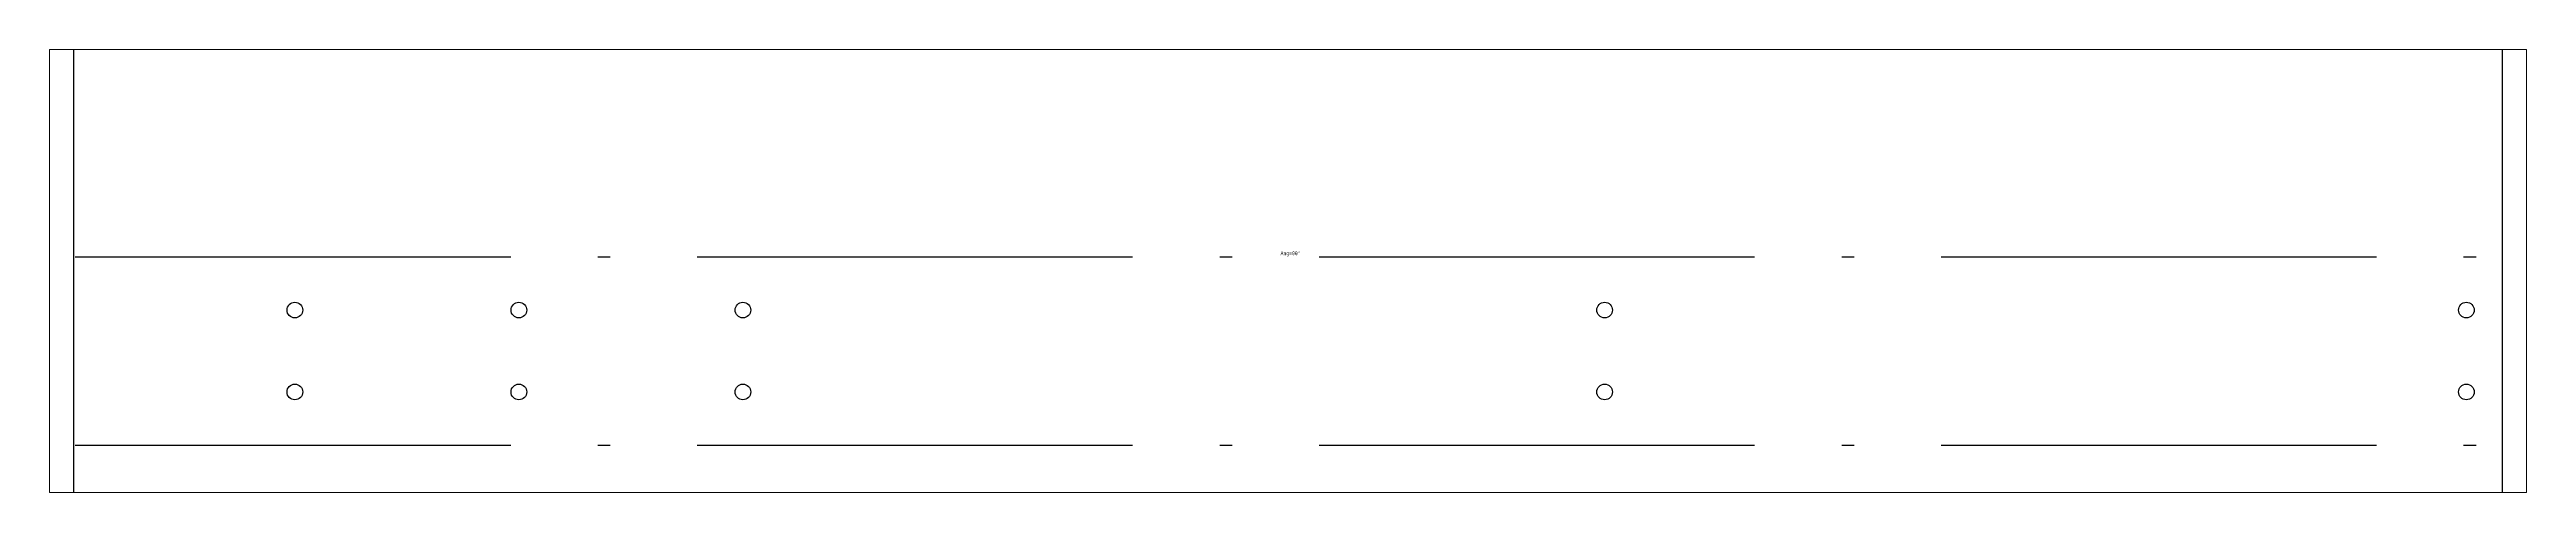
# Paper-space layout 'Layout1' of a CAD drawing. Header units: millimetres. Extents: x 0 to 257, y 74 to 121.
# The model-space entities are those that its viewports show. They can reach past a viewport. Long polylines and large blocks are cut down to what shows.
import ezdxf

# ---------------------------------------------------------------- set-up
doc = ezdxf.new("R2010")
doc.units = ezdxf.units.MM
doc.header["$LTSCALE"] = 25
doc.linetypes.add('DASHDOT', pattern=[1, 0.7, -0.14, 0.02, -0.14])
for name, color, linetype in [('3_Pezzi', 7, 'Continuous'), ('5_Bulloni', 7, 'Continuous'), ('98_Cartiglio', 7, 'Continuous')]:
    doc.layers.add(name, color=color, linetype=linetype)
doc.styles.add('SHX_Style', font='MONOTXT')

msp = doc.modelspace()

# ---------------------------------------------------------------- linework, layer by layer
at = {"layer": '3_Pezzi', "color": 3, "linetype": 'Continuous'}
for p, q in [((0, 9.6), (0, 150.1)), ((0, 150.1), (1626, 150.1)), ((1626, 150.1), (1626, 9.6)), ((0, -116.8), (0, 9.6)), ((1626, 9.6), (1626, -116.8)), ((0, -150.1), (0, -116.8)), ((1626, -116.8), (1626, -150.1)), ((1626, -150.1), (0, -150.1))]:
    msp.add_line(p, q, dxfattribs=at)
at = {"layer": '5_Bulloni', "color": 2, "linetype": 'Continuous'}
for centre in [(148, -26.2), (298, -26.2), (448, -26.2), (1025, -26.2), (1602, -26.2), (148, -81.1), (298, -81.1), (448, -81.1), (1025, -81.1), (1602, -81.1)]:
    msp.add_circle(centre, 5.25, dxfattribs=at)
at = {"layer": '98_Cartiglio', "color": 1, "linetype": 'DASHDOT', "ltscale": 0.4}
for p, q in [((1, 9.6), (1625, 9.6)), ((1, -116.8), (1625, -116.8))]:
    msp.add_line(p, q, dxfattribs=at)

# ---------------------------------------------------------------- texts
at = {"layer": '98_Cartiglio', "color": 2, "linetype": 'Continuous', "style": 'SHX_Style', "width": 0.8}
msp.add_text('Ang=90°', height=2.5, dxfattribs=at).set_placement((808, 10.6))

psp = doc.layouts.get("Layout1")

# ---------------------------------------------------------------- viewports
at = {"layer": '0'}
psp.add_viewport(center=(128.5, 97.5), size=(257, 46.0281), view_center_point=(812.99, 0), view_height=297.0345, dxfattribs=at)

doc.saveas('drawing.dxf')
